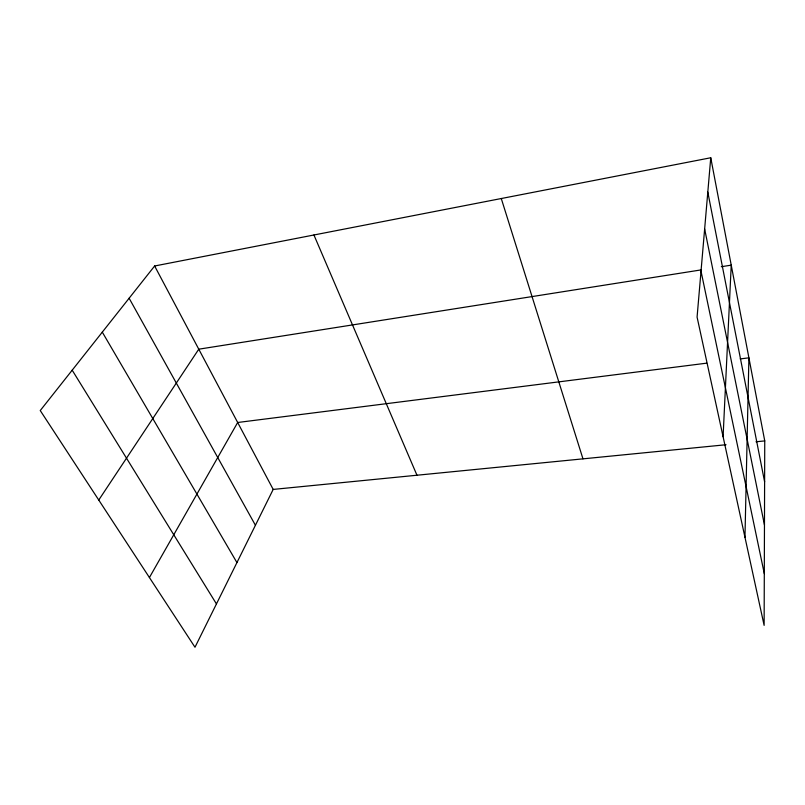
<?xml version="1.0" encoding="UTF-8"?>
<svg xmlns="http://www.w3.org/2000/svg" width="805" height="805" viewBox="0 0 805 805"><rect width="100%" height="100%" fill="white"/><g stroke="black" fill="none" stroke-linecap="round" stroke-linejoin="round"><path stroke-width="1.21" d="M710.755 157.76L764.75 440.909L764.126 625.374L697.08 317.09L710.755 157.76L154.63 265.992L40.25 410.55L194.991 647.24L273.187 489.42L154.63 265.992M744.967 537.257L748.902 357.833L740.218 358.929M723.091 436.702L731.232 265.147L721.31 266.717M149.418 577.537L237.676 422.494L706.679 363.166M98.753 500.036L198.775 349.189L701.457 269.846M273.187 489.42L726.03 444.732M756.006 441.774L764.75 440.909M72.188 370.179L216.454 603.931M102.295 332.133L236.942 562.584M129.122 298.222L255.427 525.273M313.93 234.99L416.97 475.232M501.274 198.523L582.971 458.85M701.024 271.194L764.297 573.623M704.647 228.952L764.468 525.011M707.806 192.103L764.609 481.833"/></g></svg>
